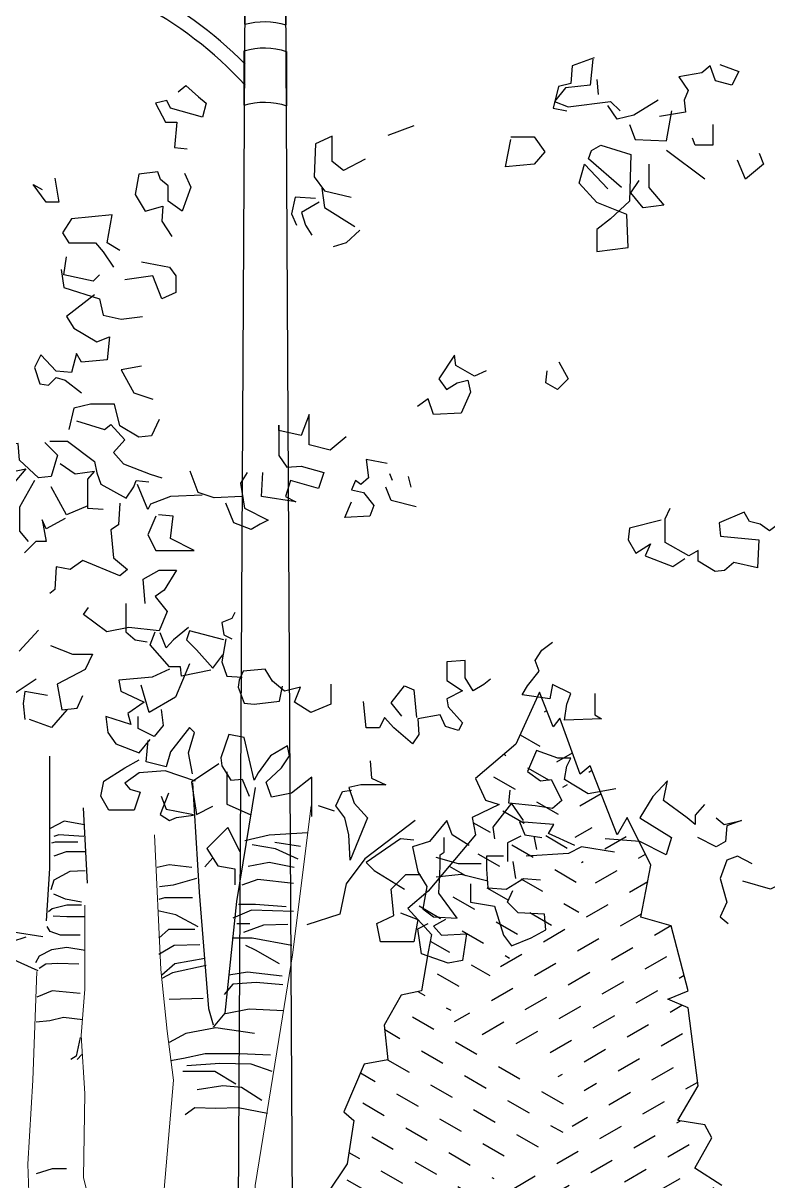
# Model space of a CAD drawing. Extents: x -1568 to -728, y -1287 to -990.
# Drawn here: x -1435.08 to -1427.47, y -1090.6 to -1078.76 of the extents above; entities that cross this region are included whole.
import ezdxf

# ---------------------------------------------------------------- set-up
doc = ezdxf.new("R2010")
doc.units = 0
doc.header["$LTSCALE"] = 5
doc.layers.get('0').update_dxf_attribs({"linetype": 'CONTINUOUS'})
doc.layers.add('乔木', color=3, linetype='CONTINUOUS')
doc.layers.add('灯杆', color=4, linetype='CONTINUOUS')
doc.layers.add('标注', color=4, linetype='CONTINUOUS', lineweight=15)

# ---------------------------------------------------------------- blocks, each defined once
blk = doc.blocks.new('乔木02')
at = {"color": 3}
for points in [[(-1239, 5445.1), (-1230.5, 5364.1), (-1153.7, 5355.6), (-1119.5, 5312.9), (-1162.2, 5295.9), (-1294.5, 5312.9), (-1324.4, 5283.1)], [(-1243.3, 5449.4), (-1175, 5423.8), (-1170.7, 5368.4), (-1132.3, 5359.8), (-1115.3, 5291.6), (-1157.9, 5283.1)], [(-1635.9, 5428.1), (-1695.6, 5406.7), (-1674.3, 5364.1), (-1623.1, 5376.9), (-1606, 5423.8), (-1580.4, 5402.5), (-1507.9, 5389.7), (-1537.7, 5347), (-1524.9, 5317.2), (-1529.2, 5278.8), (-1448.1, 5266)], [(-1251.8, 5381.2), (-1256.1, 5334.2)], [(56.5, 5343.1), (32.7, 5362.9), (-7.1, 5327.2), (-30.9, 5307.4), (-19, 5263.7), (80.3, 5291.5), (92.3, 5315.3), (128, 5307.4), (96.2, 5247.8), (60.5, 5247.8), (68.4, 5168.4), (28.7, 5164.4)], [(-1443.9, 5317.2), (-1367, 5270.3), (-1315.8, 5257.5), (-1286, 5300.1)], [(-1354.2, 5240.4), (-1371.3, 5193.5), (-1469.5, 5189.2), (-1486.5, 5283.1)], [(-1614.6, 5240.4), (-1614.6, 5176.5), (-1559.1, 5176.5), (-1550.5, 5197.8)], [(-983, 5202), (-1055.5, 5202), (-1089.7, 5155.1), (-1055.5, 5116.8), (-965.9, 5108.2), (-983, 5193.5)], [(-1759.6, 5150.9), (-1772.4, 5116.8), (-1717, 5069.8), (-1691.4, 5129.5)], [(-1588.9, 5069.8), (-1469.5, 5159.4)], [(-1414, 5116.8), (-1414, 5044.3), (-1460.9, 4988.8), (-1396.9, 4980.3), (-1358.5, 5027.2), (-1384.1, 5065.6)], [(-384.5, 4997.7), (-328.9, 4965.9), (-340.8, 4926.2), (-360.7, 4894.4)], [(239.3, 4846.8), (279, 4870.6), (263.1, 4958), (390.2, 4946), (418.1, 4902.4), (398.2, 4870.6), (314.8, 4870.6), (290.9, 4842.8), (259.1, 4795.2)], [(-158.6, 4152.5), (-138, 4119.5), (-150.4, 4041.1), (-224.7, 4004), (-199.9, 3991.6), (-171, 3975.1), (-117.3, 3995.7), (-92.6, 4057.6)]]:
    blk.add_lwpolyline(points, dxfattribs=at)
at = {"color": 94}
for points in [[(-680, 5236.2), (-598.9, 5206.3)], [(-1328.6, 5044.3), (-1226.2, 5133.8), (-1234.8, 5159.4), (-1264.6, 5176.5), (-1358.5, 5146.6), (-1354.2, 5001.6), (-1294.5, 4946.2), (-1251.8, 4912), (-1251.8, 4843.8), (-1350, 4856.6), (-1345.7, 4959), (-1251.8, 4997.3), (-1196.3, 5057), (-1213.4, 5116.8), (-1286, 5040)], [(-527.5, 5132.7), (-460, 5096.9), (-424.2, 5124.7), (-424.2, 5204.1), (-372.6, 5180.3), (-368.6, 5077.1), (-400.4, 5033.4), (-483.8, 5013.5)], [(36.6, 5089), (16.8, 5045.3), (44.6, 4969.9), (88.3, 5001.6), (88.3, 5049.3), (112.1, 5069.1), (120.1, 5092.9), (179.7, 5085), (191.6, 5021.5), (159.8, 4969.9), (104.2, 4985.7), (108.2, 4938.1), (76.4, 4890.5)], [(441.9, 5073.1), (430, 4997.7), (469.7, 4997.7), (509.4, 5053.2), (481.6, 5037.4)], [(-392.4, 5041.3), (-400.4, 4981.8), (-495.7, 4922.2)], [(-372.6, 5009.6), (-309, 5013.5), (-297.1, 4961.9), (-313, 4926.2)], [(-511.6, 4910.3), (-467.9, 4870.6), (-428.2, 4858.7)], [(302.8, 4771.3), (322.7, 4751.5), (414.1, 4771.3), (406.1, 4826.9)], [(171.7, 4811), (84.3, 4795.2), (64.5, 4767.4), (64.5, 4715.8), (108.2, 4695.9), (136, 4767.4), (223.4, 4755.5)], [(422, 4787.2), (414.1, 4731.6), (302.8, 4695.9), (290.9, 4644.3), (235.3, 4632.4), (167.8, 4640.3)], [(-1133.4, 4499.3), (-1162.3, 4445.6), (-1129.3, 4412.6), (-1092.1, 4433.2), (-1096.2, 4470.4)], [(-906.2, 4470.4), (-869.1, 4453.9), (-811.2, 4486.9), (-807.1, 4519.9), (-757.5, 4445.6), (-782.3, 4412.6), (-815.4, 4433.2), (-848.4, 4441.5), (-856.7, 4404.3), (-827.7, 4338.3), (-741, 4334.2), (-724.5, 4383.7), (-691.4, 4358.9)], [(171.7, 4485.5), (235.3, 4473.6), (195.6, 4402.1), (136, 4382.2)], [(116.1, 4318.7), (139.9, 4267.1), (179.7, 4263.1), (239.3, 4298.9), (255.2, 4366.4), (330.7, 4366.4), (382.3, 4354.4), (398.2, 4286.9)], [(-468.4, 4264), (-418.8, 4222.7), (-352.8, 4239.2), (-352.8, 4334.2), (-328, 4268.1), (-257.8, 4284.6), (-257.8, 4301.1), (-257.8, 4206.2), (-282.5, 4169.1), (-328, 4173.2), (-398.2, 4152.5), (-381.7, 4103), (-294.9, 4127.8), (-278.4, 4078.3), (-311.5, 4061.7), (-204.1, 4078.3), (-208.2, 4152.5)], [(-596.5, 4181.4), (-530.4, 4193.8), (-538.6, 4136), (-513.8, 4115.4), (-497.3, 4127.8), (-484.9, 4098.9), (-522.1, 4090.6), (-555.1, 4049.4), (-542.8, 4016.3), (-464.3, 4012.2), (-484.9, 4061.7)], [(-662.5, 4140.2), (-670.8, 4107.1)], [(-613, 4127.8), (-604.7, 4148.4)], [(-687.3, 4045.2), (-608.8, 4065.9), (-592.3, 4107.1)], [(-18.2, 4082.4), (80.9, 4078.3), (142.9, 4053.5), (151.1, 4037), (184.2, 4115.4)], [(-1915.2, 4004), (-1923.5, 3958.6), (-1878, 3954.4), (-1824.4, 3995.7), (-1791.3, 3970.9), (-1762.4, 3991.6), (-1729.4, 3999.8), (-1712.8, 4028.7), (-1634.4, 3995.7), (-1638.5, 3954.4), (-1758.3, 3942), (-1754.1, 3855.4), (-1679.8, 3871.9), (-1650.9, 3847.1), (-1622, 3843), (-1568.3, 3876), (-1568.3, 3909), (-1539.4, 3892.5), (-1465, 3933.8), (-1465, 4008.1), (-1481.5, 4041.1)], [(126.4, 4016.3), (151.1, 3958.5), (126.4, 3909), (6.6, 3909), (80.9, 3946.2), (72.7, 4016.3), (118.1, 4020.5)], [(-1452.6, 4004), (-1353.5, 3979.2), (-1349.4, 3942), (-1374.1, 3900.8), (-1419.6, 3929.7), (-1403.1, 3892.5), (-1489.8, 3859.5), (-1527, 3884.3)], [(220, 3743.7), (220, 3655.4), (191.6, 3630.2), (153.7, 3623.8)], [(-120.9, 3715.3), (-111.5, 3696.4), (-79.9, 3683.8), (-86.2, 3645.9), (-111.5, 3633.3)], [(-86.2, 3630.2), (21.1, 3658.5), (30.6, 3630.2), (-1, 3598.6), (-51.5, 3541.8), (-83, 3582.8)], [(-45.2, 3535.5), (46.4, 3516.6), (49.5, 3545), (84.3, 3545), (144.2, 3614.4), (128.4, 3655.4)], [(24.3, 3668), (71.6, 3630.2), (93.7, 3604.9), (112.7, 3652.2)], [(493.3, 3660.3), (553.8, 3594.8)], [(-1245.4, 3461.7), (-1245.4, 3395.7), (-1266, 3383.3), (-1150.4, 3379.2), (-1158.6, 3428.7), (-1171, 3461.7), (-1113.2, 3490.6), (-1104.9, 3445.2), (-1018.2, 3457.6), (-1034.7, 3486.5), (-1071.9, 3531.9), (-1059.5, 3564.9), (-1080.1, 3597.9), (-1113.2, 3622.7)], [(-92.5, 3633.3), (-79.9, 3560.8), (-95.7, 3516.6), (-143, 3513.4)], [(455.5, 3612.5), (387.5, 3584.8), (324.5, 3584.8), (347.2, 3536.9), (435.4, 3491.6), (420.2, 3411), (372.4, 3416), (354.7, 3456.3)], [(-919.1, 3507.1), (-898.4, 3490.6), (-865.4, 3470), (-840.6, 3511.2), (-840.6, 3564.9), (-782.8, 3560.8), (-782.8, 3503), (-832.3, 3470), (-782.8, 3445.2), (-786.9, 3420.4), (-832.3, 3370.9), (-819.9, 3346.1), (-778.6, 3358.5), (-762.1, 3395.7), (-691.9, 3383.3), (-696, 3333.8), (-675.4, 3304.9), (-617.6, 3354.4), (-588.6, 3387.4), (-572.1, 3354.4), (-530.8, 3354.4), (-522.6, 3436.9)], [(21.1, 3554.4), (65.3, 3450.3), (147.4, 3403), (172.6, 3488.2)], [(-642.3, 3391.5), (-609.3, 3432.8), (-650.6, 3486.5), (-679.5, 3474.1), (-687.8, 3387.4)], [(500.9, 3506.7), (568.9, 3461.4), (624.4, 3443.7), (626.9, 3390.9), (576.5, 3383.3)], [(465.6, 3456.3), (536.2, 3468.9), (541.2, 3431.1), (536.2, 3380.8)], [(109.5, 3412.5), (103.2, 3362), (131.6, 3327.3), (182.1, 3352.6), (182.1, 3390.4)], [(405.1, 3411), (453, 3355.6), (521, 3380.8)], [(-360.8, 3078.1), (-360.8, 3201.1), (-297.7, 3150.7), (-234.6, 3138), (-218.8, 3185.4), (-266.1, 3229.5), (-291.4, 3267.4), (-285.1, 3298.9), (-231.4, 3267.4), (-193.5, 3213.8), (-180.9, 3191.7), (-149.3, 3324.2), (-102, 3333.6), (-76.7, 3261.1), (-79.9, 3235.8), (-108.3, 3191.7), (-143, 3194.8), (-165.1, 3141.2)], [(11.6, 3210.6), (24.3, 3276.8), (5.3, 3339.9), (21.1, 3355.7), (81.1, 3280), (93.7, 3232.7), (156.9, 3248.5), (150.5, 3314.7)], [(-1311.4, 3164.5), (-1224.7, 3148), (-1150.4, 3193.4), (-1158.6, 3234.7), (-1171, 3259.5), (-1129.7, 3259.5), (-1063.6, 3284.2), (-1034.7, 3218.2), (-1076, 3189.3), (-1109.1, 3193.4), (-1142.1, 3127.4), (-1113.2, 3102.6), (-1059.5, 3110.9), (-976.9, 3119.1), (-981, 3160.4)], [(-543.2, 3251.2), (-547.3, 3197.5), (-592.8, 3176.9), (-514.3, 3176.9), (-477.1, 3168.6), (-493.6, 3119.1), (-534.9, 3073.7), (-481.3, 2941.6), (-477.1, 3020), (-464.7, 3073.7), (-435.8, 3110.9), (-456.5, 3156.3), (-485.4, 3160.4)], [(2.2, 3188.5), (96.9, 3220.1), (178.9, 3213.8), (223.1, 3182.2), (207.4, 3163.3), (175.8, 3153.8), (194.7, 3097), (273.6, 3097), (298.9, 3141.2), (289.4, 3188.5), (223.1, 3229.5), (178.9, 3254.8)], [(-1588.2, 3115), (-1559.3, 3082), (-1559.3, 3053.1), (-1534.5, 3073.7), (-1460.1, 3127.4), (-1472.5, 3189.3), (-1427.1, 3139.8), (-1385.8, 3073.7), (-1484.9, 3011.8), (-1468.4, 2958.1), (-1385.8, 2999.4), (-1278.4, 3007.7)], [(-1022.3, 3065.5), (-985.1, 3119.1), (-927.3, 3044.8), (-931.5, 3007.7)], [(-1844.3, 3073.7), (-1840.1, 2991.2), (-1918.6, 2987), (-1881.4, 2970.5), (-1881.4, 2925.1), (-1889.7, 2908.6), (-1836, 2900.3), (-1836, 2941.6), (-1844.3, 2875.6), (-1794.7, 2850.8), (-1708, 2875.6)], [(-1625.3, 3073.7), (-1650.1, 3053.1), (-1703.8, 3065.5), (-1658.4, 3048.9), (-1654.3, 2999.4), (-1625.3, 2982.9), (-1567.5, 3011.8)], [(-1183.4, 2987), (-1100.8, 3024.2), (-1117.3, 3053.1), (-1009.9, 3061.3), (-1026.5, 3020), (-1080.1, 3011.8)], [(-853, 2987), (-799.3, 3020), (-782.8, 3065.5), (-729.1, 2999.4), (-675.4, 2982.9), (-691.9, 2904.5), (-720.8, 2859.1), (-708.4, 2788.9), (-741.5, 2764.1), (-815.8, 2760), (-758, 2838.4), (-762.1, 2921), (-762.1, 2958.1), (-774.5, 2966.4), (-774.5, 3011.8)], [(-683.6, 3065.5), (-526.7, 2945.8), (-468.9, 2867.3), (-448.2, 2772.4), (-345, 2739.4)], [(-1055.4, 3015.9), (-1063.6, 2974.6)], [(-1014.1, 3015.9), (-972.8, 2995.3), (-972.8, 2937.5)], [(-679.5, 3003.5), (-638.2, 3007.7), (-530.8, 2933.4), (-555.6, 2908.6), (-650.6, 2850.8)], [(-1307.3, 2966.4), (-1204.1, 2982.9), (-1162.8, 2962.3), (-1030.6, 2954)], [(-1736.9, 2929.2), (-1691.4, 2954), (-1658.4, 2941.6), (-1637.7, 2883.8), (-1658.4, 2809.5), (-1637.7, 2764.1), (-1662.5, 2743.5)], [(-960.4, 2954), (-906.7, 2954), (-906.7, 2912.7), (-910.8, 2854.9), (-968.6, 2850.8), (-1022.3, 2883.8), (-1076, 2879.7)], [(-989.3, 2937.5), (-997.5, 2883.8)], [(-890.2, 2929.2), (-819.9, 2929.2), (-749.7, 2949.9)], [(-910.8, 2875.6), (-828.2, 2896.2), (-749.7, 2888)], [(-638.2, 2776.5), (-691.9, 2755.9), (-679.5, 2685.7), (-576.2, 2685.7), (-563.9, 2743.5), (-617.6, 2768.3), (-609.3, 2850.8), (-654.7, 2896.2), (-700.2, 2896.2)], [(-857.1, 2867.3), (-857.1, 2809.5), (-931.5, 2797.2), (-931.5, 2797.2), (-960.4, 2706.3), (-985.1, 2673.3), (-1047.1, 2698.1), (-1092.5, 2722.9), (-1088.4, 2772.4), (-1005.8, 2776.5), (-972.8, 2809.5), (-989.3, 2846.7)], [(-778.6, 2755.9), (-741.5, 2735.2), (-766.2, 2706.3), (-844.7, 2710.5), (-832.3, 2627.9), (-786.9, 2619.7), (-704.3, 2648.6), (-691.9, 2727), (-724.9, 2743.5)]]:
    blk.add_lwpolyline(points, dxfattribs=at)
at = {"color": 106}
for points in [[(318.7, 4707.8), (406.1, 4640.3), (382.3, 4604.6), (310.8, 4560.9), (271.1, 4576.8), (279, 4505.3), (358.5, 4497.4), (374.4, 4525.2), (390.2, 4465.6), (437.9, 4469.6), (485.6, 4521.2), (505.5, 4481.5), (489.6, 4429.9), (461.8, 4425.9), (437.9, 4449.7), (410.1, 4441.8), (358.5, 4402.1)], [(374.4, 4314.7), (286.9, 4286.9), (267.1, 4302.8), (223.4, 4255.2), (259.1, 4215.5), (227.4, 4179.7), (143.9, 4148), (108.2, 4136.1)], [(457.8, 4251.2), (402.2, 4251.2), (318.7, 4187.7), (310.8, 4151.9), (298.9, 4116.2), (219.4, 4072.5), (195.6, 4108.3), (187.6, 4128.1), (147.9, 4124.2)], [(473.7, 4247.2), (433.9, 4207.5), (453.8, 4140), (493.5, 4136.1), (553.1, 4191.6), (557.1, 4243.3), (648.5, 4239.3), (652.5, 4207.5), (612.7, 4148), (533.3, 4163.9), (573, 4116.2), (581, 4052.7)], [(290.9, 4036.8), (338.6, 4040.8), (338.6, 4132.1), (318.7, 4155.9), (378.3, 4148), (426, 4179.7)], [(-142.1, 4078.3), (-55.4, 4074.1), (-5.8, 4090.6), (19, 4156.7)], [(505.5, 4128.1), (553.1, 4044.7), (553.1, 3969.3), (525.3, 3937.5)], [(338.6, 4048.7), (406.1, 4020.9), (453.8, 4108.3)], [(239.3, 4056.7), (243.2, 3989.2), (267.1, 3973.3), (259.1, 3885.9), (215.4, 3850.2), (239.3, 3830.3), (354.5, 3878), (394.2, 3850.2), (437.9, 3858.1), (441.9, 3786.7), (457.8, 3774.7)], [(410.1, 4009), (469.7, 3977.2), (481.6, 4005), (469.7, 3937.5), (501.5, 3937.5), (537.2, 3901.8)], [(160, 3743.7), (166.3, 3819.4), (115.8, 3847.8), (62.2, 3847.8), (100, 3784.7), (128.4, 3765.8), (90.6, 3718.5), (115.8, 3658.5), (210.5, 3668), (280, 3655.4), (352.6, 3709), (336.8, 3731.1)], [(-420.8, 3491.4), (-420.8, 3428.3), (-357.7, 3403), (-307.2, 3434.6), (-326.1, 3481.9), (-275.6, 3469.3), (-237.7, 3500.8), (-215.6, 3538.7), (-146.2, 3532.4), (-133.6, 3504), (-130.4, 3481.9), (-149.3, 3431.4), (-180.9, 3428.3), (-259.8, 3437.7), (-269.3, 3485)], [(84.3, 3538.7), (137.9, 3513.4), (242.1, 3504), (235.8, 3469.3), (163.2, 3434.6), (213.7, 3399.9), (204.2, 3365.2), (283.1, 3390.4), (276.8, 3339.9), (251.5, 3305.2), (178.9, 3276.8), (144.2, 3317.9)], [(458.7, 3265.8), (458.7, 2914.6), (469.3, 2751.4)], [(-70.4, 3242.1), (14.8, 3185.4), (-1, 3084.4), (-51.5, 3109.7)], [(-95.7, 3216.9), (-95.7, 3116), (-168.3, 3084.4)], [(-184.2, 3168.7), (-125.9, 2812.2), (-89.5, 2463), (-53.1, 2419.3)], [(12.4, 3183.3), (-9.4, 2841.3), (-38.6, 2477.5), (-53.1, 2426.6)], [(87.4, 3150.7), (112.7, 3084.4), (84.3, 3065.5), (62.2, 3075), (8.5, 3081.3)], [(109.5, 3141.2), (93.7, 3100.2), (62.2, 3093.9), (8.5, 3084.4)], [(-431.7, 3094.3), (-382.1, 3110.9)], [(353.2, 3104.3), (341.2, 2869.5)], [(-136.7, 2967.7), (-98.8, 3043.4), (-32.5, 2977.2), (-67.3, 2923.5), (-120.9, 2914.1), (-120.9, 2863.6)], [(349.5, 3051.9), (413.5, 3063.3), (457, 3040.5)], [(-348.6, 3027), (-227.7, 3019.4), (-152.1, 3001.8)], [(351.8, 3015.3), (429.5, 3019.9), (445.5, 3015.3)], [(-326, 2984.2), (-245.3, 2996.8)], [(-318.4, 2943.9), (-247.9, 2976.6), (-174.8, 2989.2)], [(370.1, 2997), (441, 2997), (452.4, 2994.8)], [(-305.8, 2918.7), (-227.7, 2933.8), (-162.2, 2921.2)], [(-51.5, 2948.8), (-26.2, 2920.4)], [(347.2, 2967.3), (406.7, 2967.3), (445.5, 2953.6)], [(14.1, 2918.7), (84.7, 2926.3), (122.5, 2918.7)], [(347.2, 2907.9), (395.2, 2905.7), (445.5, 2878.2), (454.7, 2848.5)], [(-303.3, 2868.4), (-192.4, 2881), (-142.1, 2863.3)], [(-1, 2883.5), (72.1, 2863.3), (114.9, 2858.3)], [(11.6, 2823.1), (99.8, 2823.1), (117.4, 2818)], [(358.7, 2809.7), (409, 2818.8), (445.5, 2834.8)], [(-280.6, 2795.4), (-184.9, 2802.9), (-132, 2802.9)], [(358.7, 2800.6), (404.4, 2800.6), (450.1, 2789.1), (461.5, 2780)], [(480, 2701.7), (572.3, 2715.9), (714.3, 2786.9)], [(-303.3, 2780.3), (-172.3, 2785.3), (-114.3, 2760.1)], [(-6, 2732.4), (64.5, 2770.2), (120, 2782.8)], [(347.2, 2764), (404.4, 2764), (447.8, 2766.3)], [(494.2, 2595.3), (579.4, 2634.3), (760.5, 2762)], [(-285.6, 2740), (-210.1, 2737.5), (-147.1, 2714.8)], [(-167.2, 2742.5), (-126.9, 2742.5)], [(4.1, 2724.9), (87.2, 2724.9), (117.4, 2697.2)], [(363.2, 2706.9), (425, 2706.9), (457, 2718.3), (466.1, 2734.3)], [(-298.2, 2674.5), (-174.8, 2697.2), (-111.8, 2697.2)], [(532.4, 2700), (578.1, 2686.3), (596.4, 2658.9), (596.4, 2647.5)], [(-260.5, 2616.6), (-184.9, 2659.4), (-154.6, 2674.5)], [(-11, 2677), (69.6, 2674.5), (117.4, 2646.8)], [(347.2, 2658.9), (404.4, 2668), (452.4, 2661.2), (491.3, 2640.6), (502.7, 2620.1)], [(-31.2, 2611.6), (74.6, 2588.9), (107.4, 2571.3)], [(-26.2, 2634.2), (67, 2616.6), (107.4, 2581.4)], [(367.5, 2615.6), (433, 2618.1), (470.8, 2615.6), (491, 2603)], [(-268, 2578.8), (-159.7, 2591.4), (-101.7, 2581.4)], [(-270.5, 2551.1), (-187.4, 2558.7), (-114.3, 2553.7), (-86.6, 2520.9)], [(-21.1, 2508.3), (84.7, 2505.8)], [(362.5, 2524.9), (450.6, 2532.5), (498.5, 2512.4)], [(-273.1, 2470.6), (-164.7, 2475.6), (-91.7, 2460.5)], [(354.9, 2441.9), (415.4, 2449.4), (458.2, 2439.3), (501, 2434.3)], [(-181.7, 2399.1), (-60.8, 2416.7), (32.4, 2399.1), (85.3, 2371.4)], [(362.5, 2386.5), (375.1, 2328.6), (392.7, 2318.5)], [(-232.1, 2331.1), (-136.3, 2336.1), (-28, 2336.1), (40, 2321), (80.3, 2313.5)], [(357.4, 2333.6), (372.5, 2318.5)], [(-237.1, 2280.7), (-171.6, 2303.4), (-73.4, 2305.9), (29.9, 2298.4)], [(-123.8, 2240.5), (-58.3, 2280.7), (42.5, 2280.7)], [(-204.4, 2190.1), (-141.4, 2230.4), (-83.4, 2235.4), (-2.8, 2222.8)], [(-222, 2149.8), (-131.3, 2167.4), (-60.8, 2164.9), (4.7, 2167.4), (35, 2144.8)], [(405.3, 1976.1), (450.6, 1976.1), (501, 1961)]]:
    blk.add_lwpolyline(points, dxfattribs=at)
at = {"color": 106, "lineweight": 20}
for points in [[(-358.9, 3110.5), (-300.7, 2644.9), (-264.3, 2419.3), (-184.2, 1924.5), (-176.9, 1364.3), (-147.8, 942.3)], [(130.7, 3020.7), (111, 2599.6), (91.3, 2406.8), (71.7, 2253.3), (107.1, 1840.1), (107.1, 1621.9), (142.5, 1499.9)], [(348.9, 2800.7), (348.9, 2538.1), (359.5, 2392.7), (348.9, 2211.7), (352.4, 1949.2), (320.5, 1817.9), (260.1, 1601.5), (153.6, 1441.9)], [(498.5, 2592.9), (511.1, 2253), (526.2, 1991.2), (518.6, 1757.1), (432.8, 1524.2), (337.1, 1259.8), (301.8, 1194.4), (226.3, 1096.2)]]:
    blk.add_lwpolyline(points, dxfattribs=at)
blk = doc.blocks.new('双头路灯')
at = {"layer": '灯杆'}
for p, q in [((-0.314, 0), (-0.152, 28.91)), ((0.152, 28.91), (0.314, 0)), ((-0.208, 18.854), (-0.211, 18.298)), ((0.211, 18.305), (0.208, 18.861)), ((-0.215, 18.028), (-0.217, 17.472)), ((0.217, 17.478), (0.215, 18.034))]:
    blk.add_line(p, q, dxfattribs=at)
at = {"layer": '灯杆', "extrusion": (0, 0, -1)}
for major_axis, start_param in [((-2.875, 2.875), 6.27584), ((-2.77, 2.77), 6.236899)]:
    blk.add_ellipse((3.103, 15.043), major_axis=major_axis, ratio=1, start_param=start_param, end_param=6.948597, dxfattribs=at)
at = {"layer": '灯杆'}
for centre, major_axis, ratio, start_param, end_param in [((0.006, 17.892), (0.569, 0.009), 0.774419, 1.191658, 1.949935), ((0.006, 17.623), (0.566, 0.008), 0.77865, 1.181799, 1.959794), ((0.006, 17.068), (0.564, 0.008), 0.781277, 1.175467, 1.966125)]:
    blk.add_ellipse(centre, major_axis=major_axis, ratio=ratio, start_param=start_param, end_param=end_param, dxfattribs=at)

msp = doc.modelspace()

# ---------------------------------------------------------------- hatches: boundary and pattern name
at = {"layer": '乔木'}
h = msp.add_hatch(dxfattribs=at)
h.set_pattern_fill('DASH', color=72, scale=0.08, angle=330, style=0)
h.set_pattern_definition([(330, (-2114.6149, -1387.35086), (0.34697045, 0.09297045), [0.254, -0.254])])
h.paths.add_polyline_path([(-1429.8049, -1085.60121), (-1430.04646, -1086.13209), (-1430.46058, -1086.48597), (-1430.35702, -1086.70719), (-1430.21902, -1086.75141), (-1430.49508, -1086.88413), (-1430.46058, -1087.06107), (-1430.94364, -1087.63617), (-1431.1507, -1087.81311), (-1430.90914, -1088.07855), (-1430.94364, -1088.25549), (-1431.0127, -1088.65365), (-1431.2197, -1088.69793), (-1431.39226, -1089.00759), (-1431.35776, -1089.36147), (-1431.59932, -1089.40569), (-1431.80632, -1089.89235), (-1431.70282, -1089.98079), (-1431.77182, -1090.42317), (-1431.97888, -1090.73289), (-1431.70282, -1090.64439), (-1432.08238, -1091.17527), (-1431.87532, -1091.35221), (-1432.08238, -1091.66187), (-1432.11688, -1092.28119), (-1431.94438, -1092.41391), (-1431.84082, -1092.85629), (-1432.01338, -1092.81207), (-1431.87532, -1093.25445), (-1431.94438, -1093.65261), (-1431.80632, -1093.60833), (-1431.63382, -1093.96227), (-1431.77182, -1093.91799), (-1431.73732, -1094.31615), (-1431.46126, -1094.40465), (-1431.53026, -1094.93547), (-1431.2197, -1094.89125), (-1431.0472, -1094.71431), (-1430.73664, -1094.93547), (-1430.84014, -1095.11247), (-1430.52958, -1095.20091), (-1430.35702, -1095.11247), (-1430.39152, -1095.46635), (-1430.01196, -1095.73179), (-1429.87396, -1095.64329), (-1429.13233, -1094.65784), (-1430.49875, -1094.5775), (-1429.67488, -1094.41682), (-1430.11696, -1093.89462), (-1429.71507, -1093.67368), (-1429.77535, -1093.43267), (-1430.35809, -1092.97072), (-1429.65479, -1092.78995), (-1429.02833, -1091.83521), (-1430.98102, -1091.08275), (-1430.6997, -1090.86182), (-1429.47394, -1090.03834), (-1429.19262, -1089.75715), (-1430.78007, -1088.91359), (-1430.05668, -1088.27088), (-1429.27299, -1087.76876)])
h = msp.add_hatch(dxfattribs=at)
h.set_pattern_fill('DASH', color=72, scale=0.08, angle=30, style=0)
h.set_pattern_definition([(30, (-2114.6149, -1387.35086), (0.09297045, 0.34697045), [0.254, -0.254])])
h.paths.add_polyline_path([(-1428.45916, -1087.99011), (-1428.76972, -1087.90161), (-1428.66622, -1087.37073), (-1428.90772, -1086.88413), (-1429.01128, -1087.06107), (-1429.28734, -1086.35325), (-1429.39084, -1086.44175), (-1429.5979, -1085.86665), (-1429.6669, -1085.95515), (-1429.8049, -1085.60121), (-1429.27299, -1087.76876), (-1430.05668, -1088.27088), (-1430.78007, -1088.91359), (-1429.19262, -1089.75715), (-1429.47394, -1090.03834), (-1430.6997, -1090.86182), (-1430.98102, -1091.08275), (-1429.02833, -1091.83521), (-1429.65479, -1092.78995), (-1430.35809, -1092.97072), (-1429.77535, -1093.43267), (-1429.71507, -1093.67368), (-1430.11696, -1093.89462), (-1429.67488, -1094.41682), (-1430.49875, -1094.5775), (-1429.13233, -1094.65784), (-1429.87396, -1095.64329), (-1429.6324, -1095.73179), (-1429.14928, -1095.51057), (-1428.94222, -1095.59907), (-1428.90772, -1095.46635), (-1428.35566, -1095.02397), (-1428.45916, -1094.75853), (-1428.2176, -1094.40465), (-1427.83804, -1094.22771), (-1427.80354, -1093.87377), (-1428.1141, -1093.69683), (-1427.66548, -1093.43139), (-1427.59648, -1093.07751), (-1427.80354, -1092.59085), (-1427.56198, -1091.70609), (-1428.0451, -1090.90983), (-1428.2176, -1090.90983), (-1427.94154, -1090.64439), (-1428.2176, -1090.46745), (-1428.0451, -1090.15779), (-1428.1141, -1090.02507), (-1428.39016, -1089.98079), (-1428.1831, -1089.62691), (-1428.2866, -1088.83059), (-1428.49366, -1088.74215), (-1428.2866, -1088.65365)])

# ---------------------------------------------------------------- linework, layer by layer
at = {"layer": '乔木', "color": 72}
msp.add_lwpolyline([(-1427.94154, -1090.64439), (-1428.2176, -1090.46745), (-1428.0451, -1090.15779), (-1428.1141, -1090.02507), (-1428.39016, -1089.98079), (-1428.1831, -1089.62691), (-1428.2866, -1088.83059), (-1428.49366, -1088.74215), (-1428.2866, -1088.65365), (-1428.45916, -1087.99011), (-1428.76972, -1087.90161), (-1428.66622, -1087.37073), (-1428.90772, -1086.88413), (-1429.01128, -1087.06107), (-1429.28734, -1086.35325), (-1429.39084, -1086.44175), (-1429.5979, -1085.86665), (-1429.6669, -1085.95515), (-1429.8049, -1085.60121), (-1430.04646, -1086.13209), (-1430.46058, -1086.48597), (-1430.35702, -1086.70719), (-1430.21902, -1086.75141), (-1430.49508, -1086.88413), (-1430.46058, -1087.06107), (-1430.94364, -1087.63617), (-1431.1507, -1087.81311), (-1430.90914, -1088.07855), (-1430.94364, -1088.25549), (-1431.0127, -1088.65365), (-1431.2197, -1088.69793), (-1431.39226, -1089.00759), (-1431.35776, -1089.36147), (-1431.59932, -1089.40569), (-1431.80632, -1089.89235), (-1431.70282, -1089.98079), (-1431.77182, -1090.42317), (-1431.97888, -1090.73289)], dxfattribs=at)

# ---------------------------------------------------------------- block references
at = {"layer": '乔木', "color": 72, "xscale": -0.003270758432336152, "yscale": 0.00327075831592083, "zscale": 0.0032707584}
msp.add_blockref('乔木02', (-1433.31401, -1096.9392), dxfattribs=at)
at = {"layer": '标注', "xscale": -1}
msp.add_blockref('双头路灯', (-1432.60847, -1097.07826), dxfattribs=at)

doc.saveas('drawing.dxf')
